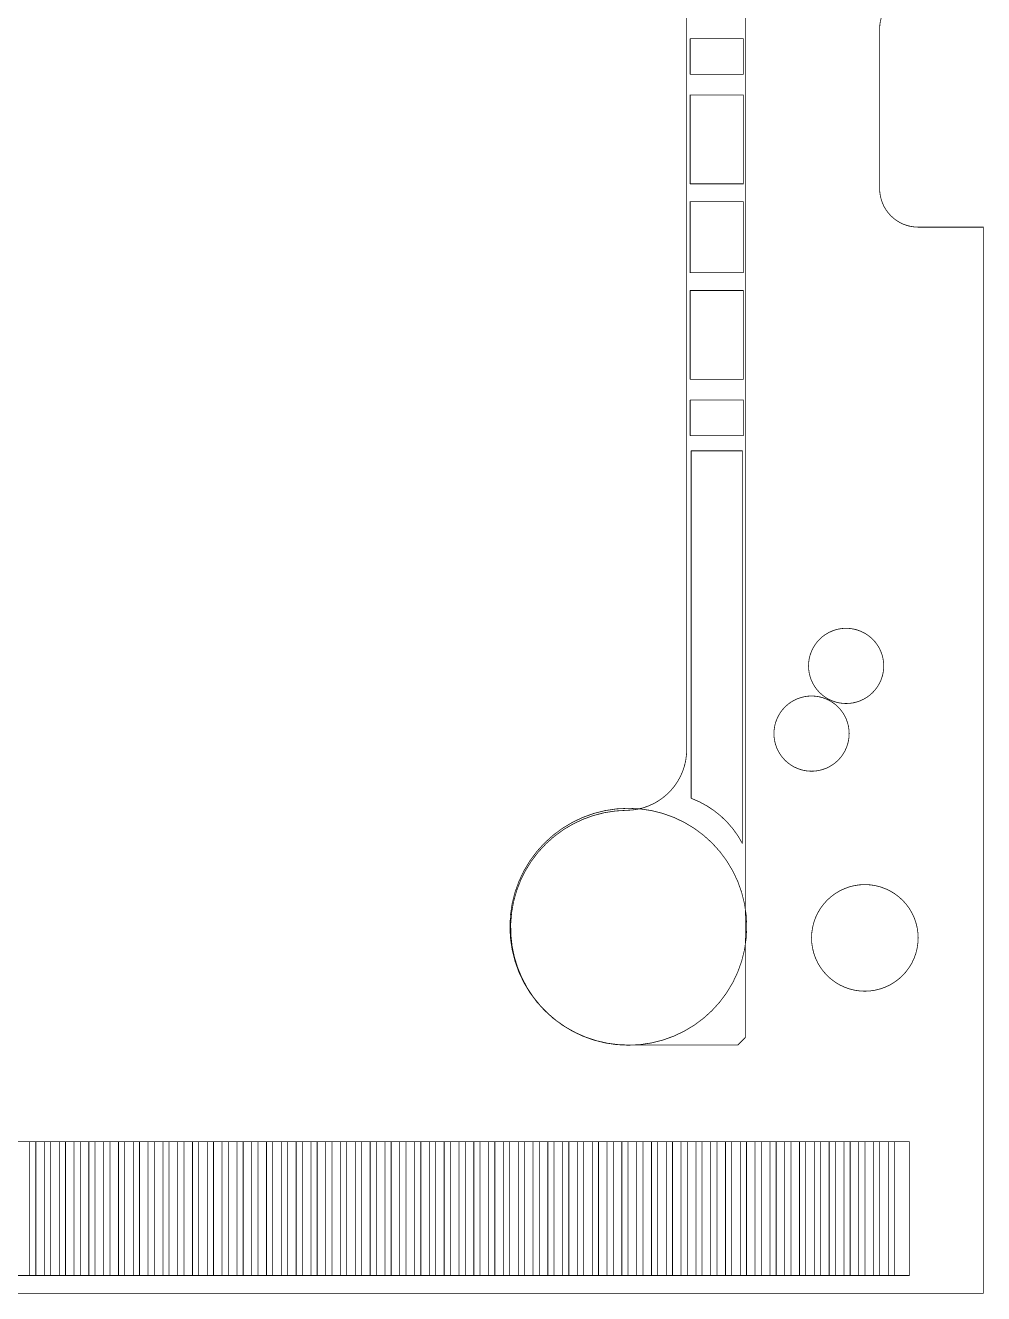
# Model space of a CAD drawing. Header units: millimetres. Extents: x 25.4 to 95, y 25.4 to 75.4.
# Drawn here: x 78.83 to 95.01, y 25.4 to 46.81 of the extents above; entities that cross this region are included whole.
import ezdxf

# ---------------------------------------------------------------- set-up
doc = ezdxf.new("R2010")
doc.units = ezdxf.units.MM
for name, color, linetype in [('Mechanical14', 56, 'Continuous'), ('Mechanical15', 56, 'Continuous'), ('Mechanical2', 216, 'Continuous'), ('Mechanical3', 76, 'Continuous'), ('Mechanical5', 56, 'Continuous')]:
    doc.layers.add(name, color=color, linetype=linetype)

msp = doc.modelspace()

# ---------------------------------------------------------------- linework, layer by layer
at = {"layer": 'Mechanical14'}
for points, const_width in [([(92.736, 34.853, 1), (91.466, 34.853, 1)], 0.0127), ([(91.463, 34.853, 1), (91.469, 34.853, 1)], 0.00635), ([(92.733, 34.853, 1), (92.739, 34.853, 1)], 0.00635), ([(91.007, 31.592, 1), (87.007, 31.592, 1)], 0.0127), ([(93.901, 31.404, 1), (92.101, 31.404, 1)], 0.0127), ([(87.004, 31.592, 1), (87.01, 31.592, 1)], 0.00635), ([(91.004, 31.592, 1), (91.01, 31.592, 1)], 0.00635), ([(92.097, 31.404, 1), (92.104, 31.404, 1)], 0.00635), ([(93.897, 31.404, 1), (93.904, 31.404, 1)], 0.00635), ([(79, 27.964, 1), (79.007, 27.964, 1)], 0.00635), ([(79, 27.964, 1), (79.007, 27.964, 1)], 0.00635), ([(79.145, 27.964, 1), (79.151, 27.964, 1)], 0.00635), ([(79.145, 27.964, 1), (79.151, 27.964, 1)], 0.00635), ([(79.5, 27.964, 1), (79.507, 27.964, 1)], 0.00635), ([(79.5, 27.964, 1), (79.507, 27.964, 1)], 0.00635), ([(79.645, 27.964, 1), (79.651, 27.964, 1)], 0.00635), ([(79.645, 27.964, 1), (79.651, 27.964, 1)], 0.00635), ([(80, 27.964, 1), (80.007, 27.964, 1)], 0.00635), ([(80, 27.964, 1), (80.007, 27.964, 1)], 0.00635), ([(80.145, 27.964, 1), (80.151, 27.964, 1)], 0.00635), ([(80.145, 27.964, 1), (80.151, 27.964, 1)], 0.00635), ([(80.5, 27.964, 1), (80.507, 27.964, 1)], 0.00635), ([(80.5, 27.964, 1), (80.507, 27.964, 1)], 0.00635), ([(80.645, 27.964, 1), (80.651, 27.964, 1)], 0.00635), ([(80.645, 27.964, 1), (80.651, 27.964, 1)], 0.00635), ([(81, 27.964, 1), (81.007, 27.964, 1)], 0.00635), ([(81, 27.964, 1), (81.007, 27.964, 1)], 0.00635), ([(81.145, 27.964, 1), (81.151, 27.964, 1)], 0.00635), ([(81.145, 27.964, 1), (81.151, 27.964, 1)], 0.00635), ([(81.5, 27.964, 1), (81.507, 27.964, 1)], 0.00635), ([(81.5, 27.964, 1), (81.507, 27.964, 1)], 0.00635), ([(81.645, 27.964, 1), (81.651, 27.964, 1)], 0.00635), ([(81.645, 27.964, 1), (81.651, 27.964, 1)], 0.00635), ([(82, 27.964, 1), (82.007, 27.964, 1)], 0.00635), ([(82, 27.964, 1), (82.007, 27.964, 1)], 0.00635), ([(82.145, 27.964, 1), (82.151, 27.964, 1)], 0.00635), ([(82.145, 27.964, 1), (82.151, 27.964, 1)], 0.00635), ([(82.5, 27.964, 1), (82.507, 27.964, 1)], 0.00635), ([(82.5, 27.964, 1), (82.507, 27.964, 1)], 0.00635), ([(82.645, 27.964, 1), (82.651, 27.964, 1)], 0.00635), ([(82.645, 27.964, 1), (82.651, 27.964, 1)], 0.00635), ([(83, 27.964, 1), (83.007, 27.964, 1)], 0.00635), ([(83, 27.964, 1), (83.007, 27.964, 1)], 0.00635), ([(83.145, 27.964, 1), (83.151, 27.964, 1)], 0.00635), ([(83.145, 27.964, 1), (83.151, 27.964, 1)], 0.00635), ([(83.5, 27.964, 1), (83.507, 27.964, 1)], 0.00635), ([(83.5, 27.964, 1), (83.507, 27.964, 1)], 0.00635), ([(83.645, 27.964, 1), (83.651, 27.964, 1)], 0.00635), ([(83.645, 27.964, 1), (83.651, 27.964, 1)], 0.00635), ([(84, 27.964, 1), (84.007, 27.964, 1)], 0.00635), ([(84, 27.964, 1), (84.007, 27.964, 1)], 0.00635), ([(84.145, 27.964, 1), (84.151, 27.964, 1)], 0.00635), ([(84.145, 27.964, 1), (84.151, 27.964, 1)], 0.00635), ([(84.5, 27.964, 1), (84.507, 27.964, 1)], 0.00635), ([(84.5, 27.964, 1), (84.507, 27.964, 1)], 0.00635), ([(84.645, 27.964, 1), (84.651, 27.964, 1)], 0.00635), ([(84.645, 27.964, 1), (84.651, 27.964, 1)], 0.00635), ([(85, 27.964, 1), (85.007, 27.964, 1)], 0.00635), ([(85, 27.964, 1), (85.007, 27.964, 1)], 0.00635), ([(85.145, 27.964, 1), (85.151, 27.964, 1)], 0.00635), ([(85.145, 27.964, 1), (85.151, 27.964, 1)], 0.00635), ([(85.5, 27.964, 1), (85.507, 27.964, 1)], 0.00635), ([(85.5, 27.964, 1), (85.507, 27.964, 1)], 0.00635), ([(85.645, 27.964, 1), (85.651, 27.964, 1)], 0.00635), ([(85.645, 27.964, 1), (85.651, 27.964, 1)], 0.00635), ([(86, 27.964, 1), (86.007, 27.964, 1)], 0.00635), ([(86, 27.964, 1), (86.007, 27.964, 1)], 0.00635), ([(86.145, 27.964, 1), (86.151, 27.964, 1)], 0.00635), ([(86.145, 27.964, 1), (86.151, 27.964, 1)], 0.00635), ([(86.5, 27.964, 1), (86.507, 27.964, 1)], 0.00635), ([(86.5, 27.964, 1), (86.507, 27.964, 1)], 0.00635), ([(86.645, 27.964, 1), (86.651, 27.964, 1)], 0.00635), ([(86.645, 27.964, 1), (86.651, 27.964, 1)], 0.00635), ([(87, 27.964, 1), (87.007, 27.964, 1)], 0.00635), ([(87, 27.964, 1), (87.007, 27.964, 1)], 0.00635), ([(87.145, 27.964, 1), (87.151, 27.964, 1)], 0.00635), ([(87.145, 27.964, 1), (87.151, 27.964, 1)], 0.00635), ([(87.5, 27.964, 1), (87.507, 27.964, 1)], 0.00635), ([(87.5, 27.964, 1), (87.507, 27.964, 1)], 0.00635), ([(87.645, 27.964, 1), (87.651, 27.964, 1)], 0.00635), ([(87.645, 27.964, 1), (87.651, 27.964, 1)], 0.00635), ([(88, 27.964, 1), (88.007, 27.964, 1)], 0.00635), ([(88, 27.964, 1), (88.007, 27.964, 1)], 0.00635), ([(88.145, 27.964, 1), (88.151, 27.964, 1)], 0.00635), ([(88.145, 27.964, 1), (88.151, 27.964, 1)], 0.00635), ([(88.5, 27.964, 1), (88.507, 27.964, 1)], 0.00635), ([(88.5, 27.964, 1), (88.507, 27.964, 1)], 0.00635), ([(88.645, 27.964, 1), (88.651, 27.964, 1)], 0.00635), ([(88.645, 27.964, 1), (88.651, 27.964, 1)], 0.00635), ([(89, 27.964, 1), (89.007, 27.964, 1)], 0.00635), ([(89, 27.964, 1), (89.007, 27.964, 1)], 0.00635), ([(89.145, 27.964, 1), (89.151, 27.964, 1)], 0.00635), ([(89.145, 27.964, 1), (89.151, 27.964, 1)], 0.00635), ([(89.5, 27.964, 1), (89.507, 27.964, 1)], 0.00635), ([(89.5, 27.964, 1), (89.507, 27.964, 1)], 0.00635), ([(89.645, 27.964, 1), (89.651, 27.964, 1)], 0.00635), ([(89.645, 27.964, 1), (89.651, 27.964, 1)], 0.00635), ([(90, 27.964, 1), (90.007, 27.964, 1)], 0.00635), ([(90, 27.964, 1), (90.007, 27.964, 1)], 0.00635), ([(90.145, 27.964, 1), (90.151, 27.964, 1)], 0.00635), ([(90.145, 27.964, 1), (90.151, 27.964, 1)], 0.00635), ([(90.5, 27.964, 1), (90.507, 27.964, 1)], 0.00635), ([(90.5, 27.964, 1), (90.507, 27.964, 1)], 0.00635), ([(90.645, 27.964, 1), (90.651, 27.964, 1)], 0.00635), ([(90.645, 27.964, 1), (90.651, 27.964, 1)], 0.00635), ([(91, 27.964, 1), (91.007, 27.964, 1)], 0.00635), ([(91, 27.964, 1), (91.007, 27.964, 1)], 0.00635), ([(91.145, 27.964, 1), (91.151, 27.964, 1)], 0.00635), ([(91.145, 27.964, 1), (91.151, 27.964, 1)], 0.00635), ([(91.5, 27.964, 1), (91.507, 27.964, 1)], 0.00635), ([(91.5, 27.964, 1), (91.507, 27.964, 1)], 0.00635), ([(91.645, 27.964, 1), (91.651, 27.964, 1)], 0.00635), ([(91.645, 27.964, 1), (91.651, 27.964, 1)], 0.00635), ([(92, 27.964, 1), (92.007, 27.964, 1)], 0.00635), ([(92, 27.964, 1), (92.007, 27.964, 1)], 0.00635), ([(92.145, 27.964, 1), (92.151, 27.964, 1)], 0.00635), ([(92.145, 27.964, 1), (92.151, 27.964, 1)], 0.00635), ([(92.5, 27.964, 1), (92.507, 27.964, 1)], 0.00635), ([(92.5, 27.964, 1), (92.507, 27.964, 1)], 0.00635), ([(92.645, 27.964, 1), (92.651, 27.964, 1)], 0.00635), ([(92.645, 27.964, 1), (92.651, 27.964, 1)], 0.00635), ([(93, 27.964, 1), (93.007, 27.964, 1)], 0.00635), ([(93, 27.964, 1), (93.007, 27.964, 1)], 0.00635), ([(93.145, 27.964, 1), (93.151, 27.964, 1)], 0.00635), ([(93.145, 27.964, 1), (93.151, 27.964, 1)], 0.00635), ([(93.5, 27.964, 1), (93.507, 27.964, 1)], 0.00635), ([(93.5, 27.964, 1), (93.507, 27.964, 1)], 0.00635), ([(79, 25.704, 1), (79.007, 25.704, 1)], 0.00635), ([(79, 25.704, 1), (79.007, 25.704, 1)], 0.00635), ([(79.145, 25.704, 1), (79.151, 25.704, 1)], 0.00635), ([(79.145, 25.704, 1), (79.151, 25.704, 1)], 0.00635), ([(79.5, 25.704, 1), (79.507, 25.704, 1)], 0.00635), ([(79.5, 25.704, 1), (79.507, 25.704, 1)], 0.00635), ([(79.645, 25.704, 1), (79.651, 25.704, 1)], 0.00635), ([(79.645, 25.704, 1), (79.651, 25.704, 1)], 0.00635), ([(80, 25.704, 1), (80.007, 25.704, 1)], 0.00635), ([(80, 25.704, 1), (80.007, 25.704, 1)], 0.00635), ([(80.145, 25.704, 1), (80.151, 25.704, 1)], 0.00635), ([(80.145, 25.704, 1), (80.151, 25.704, 1)], 0.00635), ([(80.5, 25.704, 1), (80.507, 25.704, 1)], 0.00635), ([(80.5, 25.704, 1), (80.507, 25.704, 1)], 0.00635), ([(80.645, 25.704, 1), (80.651, 25.704, 1)], 0.00635), ([(80.645, 25.704, 1), (80.651, 25.704, 1)], 0.00635), ([(81, 25.704, 1), (81.007, 25.704, 1)], 0.00635), ([(81, 25.704, 1), (81.007, 25.704, 1)], 0.00635), ([(81.145, 25.704, 1), (81.151, 25.704, 1)], 0.00635), ([(81.145, 25.704, 1), (81.151, 25.704, 1)], 0.00635), ([(81.5, 25.704, 1), (81.507, 25.704, 1)], 0.00635), ([(81.5, 25.704, 1), (81.507, 25.704, 1)], 0.00635), ([(81.645, 25.704, 1), (81.651, 25.704, 1)], 0.00635), ([(81.645, 25.704, 1), (81.651, 25.704, 1)], 0.00635), ([(82, 25.704, 1), (82.007, 25.704, 1)], 0.00635), ([(82, 25.704, 1), (82.007, 25.704, 1)], 0.00635), ([(82.145, 25.704, 1), (82.151, 25.704, 1)], 0.00635), ([(82.145, 25.704, 1), (82.151, 25.704, 1)], 0.00635), ([(82.5, 25.704, 1), (82.507, 25.704, 1)], 0.00635), ([(82.5, 25.704, 1), (82.507, 25.704, 1)], 0.00635), ([(82.645, 25.704, 1), (82.651, 25.704, 1)], 0.00635), ([(82.645, 25.704, 1), (82.651, 25.704, 1)], 0.00635), ([(83, 25.704, 1), (83.007, 25.704, 1)], 0.00635), ([(83, 25.704, 1), (83.007, 25.704, 1)], 0.00635), ([(83.145, 25.704, 1), (83.151, 25.704, 1)], 0.00635), ([(83.145, 25.704, 1), (83.151, 25.704, 1)], 0.00635), ([(83.5, 25.704, 1), (83.507, 25.704, 1)], 0.00635), ([(83.5, 25.704, 1), (83.507, 25.704, 1)], 0.00635), ([(83.645, 25.704, 1), (83.651, 25.704, 1)], 0.00635), ([(83.645, 25.704, 1), (83.651, 25.704, 1)], 0.00635), ([(84, 25.704, 1), (84.007, 25.704, 1)], 0.00635), ([(84, 25.704, 1), (84.007, 25.704, 1)], 0.00635), ([(84.145, 25.704, 1), (84.151, 25.704, 1)], 0.00635), ([(84.145, 25.704, 1), (84.151, 25.704, 1)], 0.00635), ([(84.5, 25.704, 1), (84.507, 25.704, 1)], 0.00635), ([(84.5, 25.704, 1), (84.507, 25.704, 1)], 0.00635), ([(84.645, 25.704, 1), (84.651, 25.704, 1)], 0.00635), ([(84.645, 25.704, 1), (84.651, 25.704, 1)], 0.00635), ([(85, 25.704, 1), (85.007, 25.704, 1)], 0.00635), ([(85, 25.704, 1), (85.007, 25.704, 1)], 0.00635), ([(85.145, 25.704, 1), (85.151, 25.704, 1)], 0.00635), ([(85.145, 25.704, 1), (85.151, 25.704, 1)], 0.00635), ([(85.5, 25.704, 1), (85.507, 25.704, 1)], 0.00635), ([(85.5, 25.704, 1), (85.507, 25.704, 1)], 0.00635), ([(85.645, 25.704, 1), (85.651, 25.704, 1)], 0.00635), ([(85.645, 25.704, 1), (85.651, 25.704, 1)], 0.00635), ([(86, 25.704, 1), (86.007, 25.704, 1)], 0.00635), ([(86, 25.704, 1), (86.007, 25.704, 1)], 0.00635), ([(86.145, 25.704, 1), (86.151, 25.704, 1)], 0.00635), ([(86.145, 25.704, 1), (86.151, 25.704, 1)], 0.00635), ([(86.5, 25.704, 1), (86.507, 25.704, 1)], 0.00635), ([(86.5, 25.704, 1), (86.507, 25.704, 1)], 0.00635), ([(86.645, 25.704, 1), (86.651, 25.704, 1)], 0.00635), ([(86.645, 25.704, 1), (86.651, 25.704, 1)], 0.00635), ([(87, 25.704, 1), (87.007, 25.704, 1)], 0.00635), ([(87, 25.704, 1), (87.007, 25.704, 1)], 0.00635), ([(87.145, 25.704, 1), (87.151, 25.704, 1)], 0.00635), ([(87.145, 25.704, 1), (87.151, 25.704, 1)], 0.00635), ([(87.5, 25.704, 1), (87.507, 25.704, 1)], 0.00635), ([(87.5, 25.704, 1), (87.507, 25.704, 1)], 0.00635), ([(87.645, 25.704, 1), (87.651, 25.704, 1)], 0.00635), ([(87.645, 25.704, 1), (87.651, 25.704, 1)], 0.00635), ([(88, 25.704, 1), (88.007, 25.704, 1)], 0.00635), ([(88, 25.704, 1), (88.007, 25.704, 1)], 0.00635), ([(88.145, 25.704, 1), (88.151, 25.704, 1)], 0.00635), ([(88.145, 25.704, 1), (88.151, 25.704, 1)], 0.00635), ([(88.5, 25.704, 1), (88.507, 25.704, 1)], 0.00635), ([(88.5, 25.704, 1), (88.507, 25.704, 1)], 0.00635), ([(88.645, 25.704, 1), (88.651, 25.704, 1)], 0.00635), ([(88.645, 25.704, 1), (88.651, 25.704, 1)], 0.00635), ([(89, 25.704, 1), (89.007, 25.704, 1)], 0.00635), ([(89, 25.704, 1), (89.007, 25.704, 1)], 0.00635), ([(89.145, 25.704, 1), (89.151, 25.704, 1)], 0.00635), ([(89.145, 25.704, 1), (89.151, 25.704, 1)], 0.00635), ([(89.5, 25.704, 1), (89.507, 25.704, 1)], 0.00635), ([(89.5, 25.704, 1), (89.507, 25.704, 1)], 0.00635), ([(89.645, 25.704, 1), (89.651, 25.704, 1)], 0.00635), ([(89.645, 25.704, 1), (89.651, 25.704, 1)], 0.00635), ([(90, 25.704, 1), (90.007, 25.704, 1)], 0.00635), ([(90, 25.704, 1), (90.007, 25.704, 1)], 0.00635), ([(90.145, 25.704, 1), (90.151, 25.704, 1)], 0.00635), ([(90.145, 25.704, 1), (90.151, 25.704, 1)], 0.00635), ([(90.5, 25.704, 1), (90.507, 25.704, 1)], 0.00635), ([(90.5, 25.704, 1), (90.507, 25.704, 1)], 0.00635), ([(90.645, 25.704, 1), (90.651, 25.704, 1)], 0.00635), ([(90.645, 25.704, 1), (90.651, 25.704, 1)], 0.00635), ([(91, 25.704, 1), (91.007, 25.704, 1)], 0.00635), ([(91, 25.704, 1), (91.007, 25.704, 1)], 0.00635), ([(91.145, 25.704, 1), (91.151, 25.704, 1)], 0.00635), ([(91.145, 25.704, 1), (91.151, 25.704, 1)], 0.00635), ([(91.5, 25.704, 1), (91.507, 25.704, 1)], 0.00635), ([(91.5, 25.704, 1), (91.507, 25.704, 1)], 0.00635), ([(91.645, 25.704, 1), (91.651, 25.704, 1)], 0.00635), ([(91.645, 25.704, 1), (91.651, 25.704, 1)], 0.00635), ([(92, 25.704, 1), (92.007, 25.704, 1)], 0.00635), ([(92, 25.704, 1), (92.007, 25.704, 1)], 0.00635), ([(92.145, 25.704, 1), (92.151, 25.704, 1)], 0.00635), ([(92.145, 25.704, 1), (92.151, 25.704, 1)], 0.00635), ([(92.5, 25.704, 1), (92.507, 25.704, 1)], 0.00635), ([(92.5, 25.704, 1), (92.507, 25.704, 1)], 0.00635), ([(92.645, 25.704, 1), (92.651, 25.704, 1)], 0.00635), ([(92.645, 25.704, 1), (92.651, 25.704, 1)], 0.00635), ([(93, 25.704, 1), (93.007, 25.704, 1)], 0.00635), ([(93, 25.704, 1), (93.007, 25.704, 1)], 0.00635), ([(93.145, 25.704, 1), (93.151, 25.704, 1)], 0.00635), ([(93.145, 25.704, 1), (93.151, 25.704, 1)], 0.00635), ([(93.5, 25.704, 1), (93.507, 25.704, 1)], 0.00635), ([(93.5, 25.704, 1), (93.507, 25.704, 1)], 0.00635)]:
    msp.add_lwpolyline(points, format="xyb", close=True, dxfattribs=dict(at, const_width=const_width))
at = {"layer": 'Mechanical14', "const_width": 0.0127}
for points in [[(78.648, 27.964), (79.003, 27.964)], [(79.003, 25.704), (79.003, 27.964)], [(79.148, 25.704), (79.148, 27.964)], [(79.148, 27.964), (79.503, 27.964)], [(79.503, 25.704), (79.503, 27.964)], [(79.648, 25.704), (79.648, 27.964)], [(79.648, 27.964), (80.003, 27.964)], [(80.003, 25.704), (80.003, 27.964)], [(80.148, 25.704), (80.148, 27.964)], [(80.148, 27.964), (80.503, 27.964)], [(80.503, 25.704), (80.503, 27.964)], [(80.648, 25.704), (80.648, 27.964)], [(80.648, 27.964), (81.003, 27.964)], [(81.003, 25.704), (81.003, 27.964)], [(81.148, 25.704), (81.148, 27.964)], [(81.148, 27.964), (81.503, 27.964)], [(81.503, 25.704), (81.503, 27.964)], [(81.648, 25.704), (81.648, 27.964)], [(81.648, 27.964), (82.003, 27.964)], [(82.003, 25.704), (82.003, 27.964)], [(82.148, 25.704), (82.148, 27.964)], [(82.148, 27.964), (82.503, 27.964)], [(82.503, 25.704), (82.503, 27.964)], [(82.648, 25.704), (82.648, 27.964)], [(82.648, 27.964), (83.003, 27.964)], [(83.003, 25.704), (83.003, 27.964)], [(83.148, 25.704), (83.148, 27.964)], [(83.148, 27.964), (83.503, 27.964)], [(83.503, 25.704), (83.503, 27.964)], [(83.648, 25.704), (83.648, 27.964)], [(83.648, 27.964), (84.003, 27.964)], [(84.003, 25.704), (84.003, 27.964)], [(84.148, 25.704), (84.148, 27.964)], [(84.148, 27.964), (84.503, 27.964)], [(84.503, 25.704), (84.503, 27.964)], [(84.648, 25.704), (84.648, 27.964)], [(84.648, 27.964), (85.003, 27.964)], [(85.003, 25.704), (85.003, 27.964)], [(85.148, 25.704), (85.148, 27.964)], [(85.148, 27.964), (85.503, 27.964)], [(85.503, 25.704), (85.503, 27.964)], [(85.648, 25.704), (85.648, 27.964)], [(85.648, 27.964), (86.003, 27.964)], [(86.003, 25.704), (86.003, 27.964)], [(86.148, 25.704), (86.148, 27.964)], [(86.148, 27.964), (86.503, 27.964)], [(86.503, 25.704), (86.503, 27.964)], [(86.648, 25.704), (86.648, 27.964)], [(86.648, 27.964), (87.003, 27.964)], [(87.003, 25.704), (87.003, 27.964)], [(87.148, 25.704), (87.148, 27.964)], [(87.148, 27.964), (87.503, 27.964)], [(87.503, 25.704), (87.503, 27.964)], [(87.648, 25.704), (87.648, 27.964)], [(87.648, 27.964), (88.003, 27.964)], [(88.003, 25.704), (88.003, 27.964)], [(88.148, 25.704), (88.148, 27.964)], [(88.148, 27.964), (88.503, 27.964)], [(88.503, 25.704), (88.503, 27.964)], [(88.648, 25.704), (88.648, 27.964)], [(88.648, 27.964), (89.003, 27.964)], [(89.003, 25.704), (89.003, 27.964)], [(89.148, 25.704), (89.148, 27.964)], [(89.148, 27.964), (89.503, 27.964)], [(89.503, 25.704), (89.503, 27.964)], [(89.648, 25.704), (89.648, 27.964)], [(89.648, 27.964), (90.003, 27.964)], [(90.003, 25.704), (90.003, 27.964)], [(90.148, 25.704), (90.148, 27.964)], [(90.148, 27.964), (90.503, 27.964)], [(90.503, 25.704), (90.503, 27.964)], [(90.648, 25.704), (90.648, 27.964)], [(90.648, 27.964), (91.003, 27.964)], [(91.003, 25.704), (91.003, 27.964)], [(91.148, 25.704), (91.148, 27.964)], [(91.148, 27.964), (91.503, 27.964)], [(91.503, 25.704), (91.503, 27.964)], [(91.648, 25.704), (91.648, 27.964)], [(91.648, 27.964), (92.003, 27.964)], [(92.003, 25.704), (92.003, 27.964)], [(92.148, 25.704), (92.148, 27.964)], [(92.148, 27.964), (92.503, 27.964)], [(92.503, 25.704), (92.503, 27.964)], [(92.648, 25.704), (92.648, 27.964)], [(92.648, 27.964), (93.003, 27.964)], [(93.003, 25.704), (93.003, 27.964)], [(93.148, 25.704), (93.148, 27.964)], [(93.148, 27.964), (93.503, 27.964)], [(93.503, 25.704), (93.503, 27.964)], [(78.648, 25.704), (79.003, 25.704)], [(79.148, 25.704), (79.503, 25.704)], [(79.648, 25.704), (80.003, 25.704)], [(80.148, 25.704), (80.503, 25.704)], [(80.648, 25.704), (81.003, 25.704)], [(81.148, 25.704), (81.503, 25.704)], [(81.648, 25.704), (82.003, 25.704)], [(82.148, 25.704), (82.503, 25.704)], [(82.648, 25.704), (83.003, 25.704)], [(83.148, 25.704), (83.503, 25.704)], [(83.648, 25.704), (84.003, 25.704)], [(84.148, 25.704), (84.503, 25.704)], [(84.648, 25.704), (85.003, 25.704)], [(85.148, 25.704), (85.503, 25.704)], [(85.648, 25.704), (86.003, 25.704)], [(86.148, 25.704), (86.503, 25.704)], [(86.648, 25.704), (87.003, 25.704)], [(87.148, 25.704), (87.503, 25.704)], [(87.648, 25.704), (88.003, 25.704)], [(88.148, 25.704), (88.503, 25.704)], [(88.648, 25.704), (89.003, 25.704)], [(89.148, 25.704), (89.503, 25.704)], [(89.648, 25.704), (90.003, 25.704)], [(90.148, 25.704), (90.503, 25.704)], [(90.648, 25.704), (91.003, 25.704)], [(91.148, 25.704), (91.503, 25.704)], [(91.648, 25.704), (92.003, 25.704)], [(92.148, 25.704), (92.503, 25.704)], [(92.648, 25.704), (93.003, 25.704)], [(93.148, 25.704), (93.503, 25.704)]]:
    msp.add_lwpolyline(points, dxfattribs=at)
at = {"layer": 'Mechanical15', "const_width": 0.0127}
for points in [[(90.051, 46.585), (90.951, 46.585)], [(90.051, 45.985), (90.051, 46.585)], [(90.951, 45.985), (90.951, 46.585)], [(90.051, 45.985), (90.951, 45.985)], [(90.051, 45.635), (90.951, 45.635)], [(90.051, 44.135), (90.051, 45.635)], [(90.951, 44.135), (90.951, 45.635)], [(90.051, 44.135), (90.951, 44.135)], [(90.051, 43.835), (90.951, 43.835)], [(90.051, 42.635), (90.051, 43.835)], [(90.951, 42.635), (90.951, 43.835)], [(90.051, 42.635), (90.951, 42.635)], [(90.051, 42.335), (90.951, 42.335)], [(90.051, 40.835), (90.051, 42.335)], [(90.951, 40.835), (90.951, 42.335)], [(90.051, 40.835), (90.951, 40.835)], [(90.051, 40.485), (90.951, 40.485)], [(90.051, 39.885), (90.051, 40.485)], [(90.951, 39.885), (90.951, 40.485)], [(90.051, 39.885), (90.951, 39.885)], [(78.898, 27.964), (79.253, 27.964)], [(78.898, 25.704), (78.898, 27.964)], [(79.253, 25.704), (79.253, 27.964)], [(79.398, 27.964), (79.753, 27.964)], [(79.398, 25.704), (79.398, 27.964)], [(79.753, 25.704), (79.753, 27.964)], [(79.898, 27.964), (80.253, 27.964)], [(79.898, 25.704), (79.898, 27.964)], [(80.253, 25.704), (80.253, 27.964)], [(80.398, 27.964), (80.753, 27.964)], [(80.398, 25.704), (80.398, 27.964)], [(80.753, 25.704), (80.753, 27.964)], [(80.898, 27.964), (81.253, 27.964)], [(80.898, 25.704), (80.898, 27.964)], [(81.253, 25.704), (81.253, 27.964)], [(81.398, 27.964), (81.753, 27.964)], [(81.398, 25.704), (81.398, 27.964)], [(81.753, 25.704), (81.753, 27.964)], [(81.898, 27.964), (82.253, 27.964)], [(81.898, 25.704), (81.898, 27.964)], [(82.253, 25.704), (82.253, 27.964)], [(82.398, 27.964), (82.753, 27.964)], [(82.398, 25.704), (82.398, 27.964)], [(82.753, 25.704), (82.753, 27.964)], [(82.898, 27.964), (83.253, 27.964)], [(82.898, 25.704), (82.898, 27.964)], [(83.253, 25.704), (83.253, 27.964)], [(83.398, 27.964), (83.753, 27.964)], [(83.398, 25.704), (83.398, 27.964)], [(83.753, 25.704), (83.753, 27.964)], [(83.898, 27.964), (84.253, 27.964)], [(83.898, 25.704), (83.898, 27.964)], [(84.253, 25.704), (84.253, 27.964)], [(84.398, 27.964), (84.753, 27.964)], [(84.398, 25.704), (84.398, 27.964)], [(84.753, 25.704), (84.753, 27.964)], [(84.898, 27.964), (85.253, 27.964)], [(84.898, 25.704), (84.898, 27.964)], [(85.253, 25.704), (85.253, 27.964)], [(85.398, 27.964), (85.753, 27.964)], [(85.398, 25.704), (85.398, 27.964)], [(85.753, 25.704), (85.753, 27.964)], [(85.898, 27.964), (86.253, 27.964)], [(85.898, 25.704), (85.898, 27.964)], [(86.253, 25.704), (86.253, 27.964)], [(86.398, 27.964), (86.753, 27.964)], [(86.398, 25.704), (86.398, 27.964)], [(86.753, 25.704), (86.753, 27.964)], [(86.898, 27.964), (87.253, 27.964)], [(86.898, 25.704), (86.898, 27.964)], [(87.253, 25.704), (87.253, 27.964)], [(87.398, 27.964), (87.753, 27.964)], [(87.398, 25.704), (87.398, 27.964)], [(87.753, 25.704), (87.753, 27.964)], [(87.898, 27.964), (88.253, 27.964)], [(87.898, 25.704), (87.898, 27.964)], [(88.253, 25.704), (88.253, 27.964)], [(88.398, 27.964), (88.753, 27.964)], [(88.398, 25.704), (88.398, 27.964)], [(88.753, 25.704), (88.753, 27.964)], [(88.898, 27.964), (89.253, 27.964)], [(88.898, 25.704), (88.898, 27.964)], [(89.253, 25.704), (89.253, 27.964)], [(89.398, 27.964), (89.753, 27.964)], [(89.398, 25.704), (89.398, 27.964)], [(89.753, 25.704), (89.753, 27.964)], [(89.898, 27.964), (90.253, 27.964)], [(89.898, 25.704), (89.898, 27.964)], [(90.253, 25.704), (90.253, 27.964)], [(90.398, 27.964), (90.753, 27.964)], [(90.398, 25.704), (90.398, 27.964)], [(90.753, 25.704), (90.753, 27.964)], [(90.898, 27.964), (91.253, 27.964)], [(90.898, 25.704), (90.898, 27.964)], [(91.253, 25.704), (91.253, 27.964)], [(91.398, 27.964), (91.753, 27.964)], [(91.398, 25.704), (91.398, 27.964)], [(91.753, 25.704), (91.753, 27.964)], [(91.898, 27.964), (92.253, 27.964)], [(91.898, 25.704), (91.898, 27.964)], [(92.253, 25.704), (92.253, 27.964)], [(92.398, 27.964), (92.753, 27.964)], [(92.398, 25.704), (92.398, 27.964)], [(92.753, 25.704), (92.753, 27.964)], [(92.898, 27.964), (93.253, 27.964)], [(92.898, 25.704), (92.898, 27.964)], [(93.253, 25.704), (93.253, 27.964)], [(93.398, 27.964), (93.753, 27.964)], [(93.398, 25.704), (93.398, 27.964)], [(93.753, 25.704), (93.753, 27.964)], [(78.898, 25.704), (79.253, 25.704)], [(79.398, 25.704), (79.753, 25.704)], [(79.898, 25.704), (80.253, 25.704)], [(80.398, 25.704), (80.753, 25.704)], [(80.898, 25.704), (81.253, 25.704)], [(81.398, 25.704), (81.753, 25.704)], [(81.898, 25.704), (82.253, 25.704)], [(82.398, 25.704), (82.753, 25.704)], [(82.898, 25.704), (83.253, 25.704)], [(83.398, 25.704), (83.753, 25.704)], [(83.898, 25.704), (84.253, 25.704)], [(84.398, 25.704), (84.753, 25.704)], [(84.898, 25.704), (85.253, 25.704)], [(85.398, 25.704), (85.753, 25.704)], [(85.898, 25.704), (86.253, 25.704)], [(86.398, 25.704), (86.753, 25.704)], [(86.898, 25.704), (87.253, 25.704)], [(87.398, 25.704), (87.753, 25.704)], [(87.898, 25.704), (88.253, 25.704)], [(88.398, 25.704), (88.753, 25.704)], [(88.898, 25.704), (89.253, 25.704)], [(89.398, 25.704), (89.753, 25.704)], [(89.898, 25.704), (90.253, 25.704)], [(90.398, 25.704), (90.753, 25.704)], [(90.898, 25.704), (91.253, 25.704)], [(91.398, 25.704), (91.753, 25.704)], [(91.898, 25.704), (92.253, 25.704)], [(92.398, 25.704), (92.753, 25.704)], [(92.898, 25.704), (93.253, 25.704)], [(93.398, 25.704), (93.753, 25.704)]]:
    msp.add_lwpolyline(points, dxfattribs=at)
at = {"layer": 'Mechanical15'}
for points, const_width in [([(90.048, 46.585, 1), (90.054, 46.585, 1)], 0.00635), ([(90.048, 46.585, 1), (90.054, 46.585, 1)], 0.00635), ([(90.948, 46.585, 1), (90.954, 46.585, 1)], 0.00635), ([(90.948, 46.585, 1), (90.954, 46.585, 1)], 0.00635), ([(90.048, 45.985, 1), (90.054, 45.985, 1)], 0.00635), ([(90.048, 45.985, 1), (90.054, 45.985, 1)], 0.00635), ([(90.948, 45.985, 1), (90.954, 45.985, 1)], 0.00635), ([(90.948, 45.985, 1), (90.954, 45.985, 1)], 0.00635), ([(90.048, 45.635, 1), (90.054, 45.635, 1)], 0.00635), ([(90.048, 45.635, 1), (90.054, 45.635, 1)], 0.00635), ([(90.948, 45.635, 1), (90.954, 45.635, 1)], 0.00635), ([(90.948, 45.635, 1), (90.954, 45.635, 1)], 0.00635), ([(90.048, 44.135, 1), (90.054, 44.135, 1)], 0.00635), ([(90.048, 44.135, 1), (90.054, 44.135, 1)], 0.00635), ([(90.948, 44.135, 1), (90.954, 44.135, 1)], 0.00635), ([(90.948, 44.135, 1), (90.954, 44.135, 1)], 0.00635), ([(90.048, 43.835, 1), (90.054, 43.835, 1)], 0.00635), ([(90.048, 43.835, 1), (90.054, 43.835, 1)], 0.00635), ([(90.948, 43.835, 1), (90.954, 43.835, 1)], 0.00635), ([(90.948, 43.835, 1), (90.954, 43.835, 1)], 0.00635), ([(90.048, 42.635, 1), (90.054, 42.635, 1)], 0.00635), ([(90.048, 42.635, 1), (90.054, 42.635, 1)], 0.00635), ([(90.948, 42.635, 1), (90.954, 42.635, 1)], 0.00635), ([(90.948, 42.635, 1), (90.954, 42.635, 1)], 0.00635), ([(90.048, 42.335, 1), (90.054, 42.335, 1)], 0.00635), ([(90.048, 42.335, 1), (90.054, 42.335, 1)], 0.00635), ([(90.948, 42.335, 1), (90.954, 42.335, 1)], 0.00635), ([(90.948, 42.335, 1), (90.954, 42.335, 1)], 0.00635), ([(90.048, 40.835, 1), (90.054, 40.835, 1)], 0.00635), ([(90.048, 40.835, 1), (90.054, 40.835, 1)], 0.00635), ([(90.948, 40.835, 1), (90.954, 40.835, 1)], 0.00635), ([(90.948, 40.835, 1), (90.954, 40.835, 1)], 0.00635), ([(90.048, 40.485, 1), (90.054, 40.485, 1)], 0.00635), ([(90.048, 40.485, 1), (90.054, 40.485, 1)], 0.00635), ([(90.948, 40.485, 1), (90.954, 40.485, 1)], 0.00635), ([(90.948, 40.485, 1), (90.954, 40.485, 1)], 0.00635), ([(90.048, 39.885, 1), (90.054, 39.885, 1)], 0.00635), ([(90.048, 39.885, 1), (90.054, 39.885, 1)], 0.00635), ([(90.948, 39.885, 1), (90.954, 39.885, 1)], 0.00635), ([(90.948, 39.885, 1), (90.954, 39.885, 1)], 0.00635), ([(93.32, 35.996, 1), (92.05, 35.996, 1)], 0.0127), ([(92.047, 35.996, 1), (92.053, 35.996, 1)], 0.00635), ([(93.317, 35.996, 1), (93.323, 35.996, 1)], 0.00635), ([(93.901, 31.404, 1), (92.101, 31.404, 1)], 0.0127), ([(92.097, 31.404, 1), (92.104, 31.404, 1)], 0.00635), ([(93.897, 31.404, 1), (93.904, 31.404, 1)], 0.00635), ([(78.895, 27.964, 1), (78.901, 27.964, 1)], 0.00635), ([(78.895, 27.964, 1), (78.901, 27.964, 1)], 0.00635), ([(79.25, 27.964, 1), (79.257, 27.964, 1)], 0.00635), ([(79.25, 27.964, 1), (79.257, 27.964, 1)], 0.00635), ([(79.395, 27.964, 1), (79.401, 27.964, 1)], 0.00635), ([(79.395, 27.964, 1), (79.401, 27.964, 1)], 0.00635), ([(79.75, 27.964, 1), (79.757, 27.964, 1)], 0.00635), ([(79.75, 27.964, 1), (79.757, 27.964, 1)], 0.00635), ([(79.895, 27.964, 1), (79.901, 27.964, 1)], 0.00635), ([(79.895, 27.964, 1), (79.901, 27.964, 1)], 0.00635), ([(80.25, 27.964, 1), (80.257, 27.964, 1)], 0.00635), ([(80.25, 27.964, 1), (80.257, 27.964, 1)], 0.00635), ([(80.395, 27.964, 1), (80.401, 27.964, 1)], 0.00635), ([(80.395, 27.964, 1), (80.401, 27.964, 1)], 0.00635), ([(80.75, 27.964, 1), (80.757, 27.964, 1)], 0.00635), ([(80.75, 27.964, 1), (80.757, 27.964, 1)], 0.00635), ([(80.895, 27.964, 1), (80.901, 27.964, 1)], 0.00635), ([(80.895, 27.964, 1), (80.901, 27.964, 1)], 0.00635), ([(81.25, 27.964, 1), (81.257, 27.964, 1)], 0.00635), ([(81.25, 27.964, 1), (81.257, 27.964, 1)], 0.00635), ([(81.395, 27.964, 1), (81.401, 27.964, 1)], 0.00635), ([(81.395, 27.964, 1), (81.401, 27.964, 1)], 0.00635), ([(81.75, 27.964, 1), (81.757, 27.964, 1)], 0.00635), ([(81.75, 27.964, 1), (81.757, 27.964, 1)], 0.00635), ([(81.895, 27.964, 1), (81.901, 27.964, 1)], 0.00635), ([(81.895, 27.964, 1), (81.901, 27.964, 1)], 0.00635), ([(82.25, 27.964, 1), (82.257, 27.964, 1)], 0.00635), ([(82.25, 27.964, 1), (82.257, 27.964, 1)], 0.00635), ([(82.395, 27.964, 1), (82.401, 27.964, 1)], 0.00635), ([(82.395, 27.964, 1), (82.401, 27.964, 1)], 0.00635), ([(82.75, 27.964, 1), (82.757, 27.964, 1)], 0.00635), ([(82.75, 27.964, 1), (82.757, 27.964, 1)], 0.00635), ([(82.895, 27.964, 1), (82.901, 27.964, 1)], 0.00635), ([(82.895, 27.964, 1), (82.901, 27.964, 1)], 0.00635), ([(83.25, 27.964, 1), (83.257, 27.964, 1)], 0.00635), ([(83.25, 27.964, 1), (83.257, 27.964, 1)], 0.00635), ([(83.395, 27.964, 1), (83.401, 27.964, 1)], 0.00635), ([(83.395, 27.964, 1), (83.401, 27.964, 1)], 0.00635), ([(83.75, 27.964, 1), (83.757, 27.964, 1)], 0.00635), ([(83.75, 27.964, 1), (83.757, 27.964, 1)], 0.00635), ([(83.895, 27.964, 1), (83.901, 27.964, 1)], 0.00635), ([(83.895, 27.964, 1), (83.901, 27.964, 1)], 0.00635), ([(84.25, 27.964, 1), (84.257, 27.964, 1)], 0.00635), ([(84.25, 27.964, 1), (84.257, 27.964, 1)], 0.00635), ([(84.395, 27.964, 1), (84.401, 27.964, 1)], 0.00635), ([(84.395, 27.964, 1), (84.401, 27.964, 1)], 0.00635), ([(84.75, 27.964, 1), (84.757, 27.964, 1)], 0.00635), ([(84.75, 27.964, 1), (84.757, 27.964, 1)], 0.00635), ([(84.895, 27.964, 1), (84.901, 27.964, 1)], 0.00635), ([(84.895, 27.964, 1), (84.901, 27.964, 1)], 0.00635), ([(85.25, 27.964, 1), (85.257, 27.964, 1)], 0.00635), ([(85.25, 27.964, 1), (85.257, 27.964, 1)], 0.00635), ([(85.395, 27.964, 1), (85.401, 27.964, 1)], 0.00635), ([(85.395, 27.964, 1), (85.401, 27.964, 1)], 0.00635), ([(85.75, 27.964, 1), (85.757, 27.964, 1)], 0.00635), ([(85.75, 27.964, 1), (85.757, 27.964, 1)], 0.00635), ([(85.895, 27.964, 1), (85.901, 27.964, 1)], 0.00635), ([(85.895, 27.964, 1), (85.901, 27.964, 1)], 0.00635), ([(86.25, 27.964, 1), (86.257, 27.964, 1)], 0.00635), ([(86.25, 27.964, 1), (86.257, 27.964, 1)], 0.00635), ([(86.395, 27.964, 1), (86.401, 27.964, 1)], 0.00635), ([(86.395, 27.964, 1), (86.401, 27.964, 1)], 0.00635), ([(86.75, 27.964, 1), (86.757, 27.964, 1)], 0.00635), ([(86.75, 27.964, 1), (86.757, 27.964, 1)], 0.00635), ([(86.895, 27.964, 1), (86.901, 27.964, 1)], 0.00635), ([(86.895, 27.964, 1), (86.901, 27.964, 1)], 0.00635), ([(87.25, 27.964, 1), (87.257, 27.964, 1)], 0.00635), ([(87.25, 27.964, 1), (87.257, 27.964, 1)], 0.00635), ([(87.395, 27.964, 1), (87.401, 27.964, 1)], 0.00635), ([(87.395, 27.964, 1), (87.401, 27.964, 1)], 0.00635), ([(87.75, 27.964, 1), (87.757, 27.964, 1)], 0.00635), ([(87.75, 27.964, 1), (87.757, 27.964, 1)], 0.00635), ([(87.895, 27.964, 1), (87.901, 27.964, 1)], 0.00635), ([(87.895, 27.964, 1), (87.901, 27.964, 1)], 0.00635), ([(88.25, 27.964, 1), (88.257, 27.964, 1)], 0.00635), ([(88.25, 27.964, 1), (88.257, 27.964, 1)], 0.00635), ([(88.395, 27.964, 1), (88.401, 27.964, 1)], 0.00635), ([(88.395, 27.964, 1), (88.401, 27.964, 1)], 0.00635), ([(88.75, 27.964, 1), (88.757, 27.964, 1)], 0.00635), ([(88.75, 27.964, 1), (88.757, 27.964, 1)], 0.00635), ([(88.895, 27.964, 1), (88.901, 27.964, 1)], 0.00635), ([(88.895, 27.964, 1), (88.901, 27.964, 1)], 0.00635), ([(89.25, 27.964, 1), (89.257, 27.964, 1)], 0.00635), ([(89.25, 27.964, 1), (89.257, 27.964, 1)], 0.00635), ([(89.395, 27.964, 1), (89.401, 27.964, 1)], 0.00635), ([(89.395, 27.964, 1), (89.401, 27.964, 1)], 0.00635), ([(89.75, 27.964, 1), (89.757, 27.964, 1)], 0.00635), ([(89.75, 27.964, 1), (89.757, 27.964, 1)], 0.00635), ([(89.895, 27.964, 1), (89.901, 27.964, 1)], 0.00635), ([(89.895, 27.964, 1), (89.901, 27.964, 1)], 0.00635), ([(90.25, 27.964, 1), (90.257, 27.964, 1)], 0.00635), ([(90.25, 27.964, 1), (90.257, 27.964, 1)], 0.00635), ([(90.395, 27.964, 1), (90.401, 27.964, 1)], 0.00635), ([(90.395, 27.964, 1), (90.401, 27.964, 1)], 0.00635), ([(90.75, 27.964, 1), (90.757, 27.964, 1)], 0.00635), ([(90.75, 27.964, 1), (90.757, 27.964, 1)], 0.00635), ([(90.895, 27.964, 1), (90.901, 27.964, 1)], 0.00635), ([(90.895, 27.964, 1), (90.901, 27.964, 1)], 0.00635), ([(91.25, 27.964, 1), (91.257, 27.964, 1)], 0.00635), ([(91.25, 27.964, 1), (91.257, 27.964, 1)], 0.00635), ([(91.395, 27.964, 1), (91.401, 27.964, 1)], 0.00635), ([(91.395, 27.964, 1), (91.401, 27.964, 1)], 0.00635), ([(91.75, 27.964, 1), (91.757, 27.964, 1)], 0.00635), ([(91.75, 27.964, 1), (91.757, 27.964, 1)], 0.00635), ([(91.895, 27.964, 1), (91.901, 27.964, 1)], 0.00635), ([(91.895, 27.964, 1), (91.901, 27.964, 1)], 0.00635), ([(92.25, 27.964, 1), (92.257, 27.964, 1)], 0.00635), ([(92.25, 27.964, 1), (92.257, 27.964, 1)], 0.00635), ([(92.395, 27.964, 1), (92.401, 27.964, 1)], 0.00635), ([(92.395, 27.964, 1), (92.401, 27.964, 1)], 0.00635), ([(92.75, 27.964, 1), (92.757, 27.964, 1)], 0.00635), ([(92.75, 27.964, 1), (92.757, 27.964, 1)], 0.00635), ([(92.895, 27.964, 1), (92.901, 27.964, 1)], 0.00635), ([(92.895, 27.964, 1), (92.901, 27.964, 1)], 0.00635), ([(93.25, 27.964, 1), (93.257, 27.964, 1)], 0.00635), ([(93.25, 27.964, 1), (93.257, 27.964, 1)], 0.00635), ([(93.395, 27.964, 1), (93.401, 27.964, 1)], 0.00635), ([(93.395, 27.964, 1), (93.401, 27.964, 1)], 0.00635), ([(93.75, 27.964, 1), (93.757, 27.964, 1)], 0.00635), ([(93.75, 27.964, 1), (93.757, 27.964, 1)], 0.00635), ([(78.895, 25.704, 1), (78.901, 25.704, 1)], 0.00635), ([(78.895, 25.704, 1), (78.901, 25.704, 1)], 0.00635), ([(79.25, 25.704, 1), (79.257, 25.704, 1)], 0.00635), ([(79.25, 25.704, 1), (79.257, 25.704, 1)], 0.00635), ([(79.395, 25.704, 1), (79.401, 25.704, 1)], 0.00635), ([(79.395, 25.704, 1), (79.401, 25.704, 1)], 0.00635), ([(79.75, 25.704, 1), (79.757, 25.704, 1)], 0.00635), ([(79.75, 25.704, 1), (79.757, 25.704, 1)], 0.00635), ([(79.895, 25.704, 1), (79.901, 25.704, 1)], 0.00635), ([(79.895, 25.704, 1), (79.901, 25.704, 1)], 0.00635), ([(80.25, 25.704, 1), (80.257, 25.704, 1)], 0.00635), ([(80.25, 25.704, 1), (80.257, 25.704, 1)], 0.00635), ([(80.395, 25.704, 1), (80.401, 25.704, 1)], 0.00635), ([(80.395, 25.704, 1), (80.401, 25.704, 1)], 0.00635), ([(80.75, 25.704, 1), (80.757, 25.704, 1)], 0.00635), ([(80.75, 25.704, 1), (80.757, 25.704, 1)], 0.00635), ([(80.895, 25.704, 1), (80.901, 25.704, 1)], 0.00635), ([(80.895, 25.704, 1), (80.901, 25.704, 1)], 0.00635), ([(81.25, 25.704, 1), (81.257, 25.704, 1)], 0.00635), ([(81.25, 25.704, 1), (81.257, 25.704, 1)], 0.00635), ([(81.395, 25.704, 1), (81.401, 25.704, 1)], 0.00635), ([(81.395, 25.704, 1), (81.401, 25.704, 1)], 0.00635), ([(81.75, 25.704, 1), (81.757, 25.704, 1)], 0.00635), ([(81.75, 25.704, 1), (81.757, 25.704, 1)], 0.00635), ([(81.895, 25.704, 1), (81.901, 25.704, 1)], 0.00635), ([(81.895, 25.704, 1), (81.901, 25.704, 1)], 0.00635), ([(82.25, 25.704, 1), (82.257, 25.704, 1)], 0.00635), ([(82.25, 25.704, 1), (82.257, 25.704, 1)], 0.00635), ([(82.395, 25.704, 1), (82.401, 25.704, 1)], 0.00635), ([(82.395, 25.704, 1), (82.401, 25.704, 1)], 0.00635), ([(82.75, 25.704, 1), (82.757, 25.704, 1)], 0.00635), ([(82.75, 25.704, 1), (82.757, 25.704, 1)], 0.00635), ([(82.895, 25.704, 1), (82.901, 25.704, 1)], 0.00635), ([(82.895, 25.704, 1), (82.901, 25.704, 1)], 0.00635), ([(83.25, 25.704, 1), (83.257, 25.704, 1)], 0.00635), ([(83.25, 25.704, 1), (83.257, 25.704, 1)], 0.00635), ([(83.395, 25.704, 1), (83.401, 25.704, 1)], 0.00635), ([(83.395, 25.704, 1), (83.401, 25.704, 1)], 0.00635), ([(83.75, 25.704, 1), (83.757, 25.704, 1)], 0.00635), ([(83.75, 25.704, 1), (83.757, 25.704, 1)], 0.00635), ([(83.895, 25.704, 1), (83.901, 25.704, 1)], 0.00635), ([(83.895, 25.704, 1), (83.901, 25.704, 1)], 0.00635), ([(84.25, 25.704, 1), (84.257, 25.704, 1)], 0.00635), ([(84.25, 25.704, 1), (84.257, 25.704, 1)], 0.00635), ([(84.395, 25.704, 1), (84.401, 25.704, 1)], 0.00635), ([(84.395, 25.704, 1), (84.401, 25.704, 1)], 0.00635), ([(84.75, 25.704, 1), (84.757, 25.704, 1)], 0.00635), ([(84.75, 25.704, 1), (84.757, 25.704, 1)], 0.00635), ([(84.895, 25.704, 1), (84.901, 25.704, 1)], 0.00635), ([(84.895, 25.704, 1), (84.901, 25.704, 1)], 0.00635), ([(85.25, 25.704, 1), (85.257, 25.704, 1)], 0.00635), ([(85.25, 25.704, 1), (85.257, 25.704, 1)], 0.00635), ([(85.395, 25.704, 1), (85.401, 25.704, 1)], 0.00635), ([(85.395, 25.704, 1), (85.401, 25.704, 1)], 0.00635), ([(85.75, 25.704, 1), (85.757, 25.704, 1)], 0.00635), ([(85.75, 25.704, 1), (85.757, 25.704, 1)], 0.00635), ([(85.895, 25.704, 1), (85.901, 25.704, 1)], 0.00635), ([(85.895, 25.704, 1), (85.901, 25.704, 1)], 0.00635), ([(86.25, 25.704, 1), (86.257, 25.704, 1)], 0.00635), ([(86.25, 25.704, 1), (86.257, 25.704, 1)], 0.00635), ([(86.395, 25.704, 1), (86.401, 25.704, 1)], 0.00635), ([(86.395, 25.704, 1), (86.401, 25.704, 1)], 0.00635), ([(86.75, 25.704, 1), (86.757, 25.704, 1)], 0.00635), ([(86.75, 25.704, 1), (86.757, 25.704, 1)], 0.00635), ([(86.895, 25.704, 1), (86.901, 25.704, 1)], 0.00635), ([(86.895, 25.704, 1), (86.901, 25.704, 1)], 0.00635), ([(87.25, 25.704, 1), (87.257, 25.704, 1)], 0.00635), ([(87.25, 25.704, 1), (87.257, 25.704, 1)], 0.00635), ([(87.395, 25.704, 1), (87.401, 25.704, 1)], 0.00635), ([(87.395, 25.704, 1), (87.401, 25.704, 1)], 0.00635), ([(87.75, 25.704, 1), (87.757, 25.704, 1)], 0.00635), ([(87.75, 25.704, 1), (87.757, 25.704, 1)], 0.00635), ([(87.895, 25.704, 1), (87.901, 25.704, 1)], 0.00635), ([(87.895, 25.704, 1), (87.901, 25.704, 1)], 0.00635), ([(88.25, 25.704, 1), (88.257, 25.704, 1)], 0.00635), ([(88.25, 25.704, 1), (88.257, 25.704, 1)], 0.00635), ([(88.395, 25.704, 1), (88.401, 25.704, 1)], 0.00635), ([(88.395, 25.704, 1), (88.401, 25.704, 1)], 0.00635), ([(88.75, 25.704, 1), (88.757, 25.704, 1)], 0.00635), ([(88.75, 25.704, 1), (88.757, 25.704, 1)], 0.00635), ([(88.895, 25.704, 1), (88.901, 25.704, 1)], 0.00635), ([(88.895, 25.704, 1), (88.901, 25.704, 1)], 0.00635), ([(89.25, 25.704, 1), (89.257, 25.704, 1)], 0.00635), ([(89.25, 25.704, 1), (89.257, 25.704, 1)], 0.00635), ([(89.395, 25.704, 1), (89.401, 25.704, 1)], 0.00635), ([(89.395, 25.704, 1), (89.401, 25.704, 1)], 0.00635), ([(89.75, 25.704, 1), (89.757, 25.704, 1)], 0.00635), ([(89.75, 25.704, 1), (89.757, 25.704, 1)], 0.00635), ([(89.895, 25.704, 1), (89.901, 25.704, 1)], 0.00635), ([(89.895, 25.704, 1), (89.901, 25.704, 1)], 0.00635), ([(90.25, 25.704, 1), (90.257, 25.704, 1)], 0.00635), ([(90.25, 25.704, 1), (90.257, 25.704, 1)], 0.00635), ([(90.395, 25.704, 1), (90.401, 25.704, 1)], 0.00635), ([(90.395, 25.704, 1), (90.401, 25.704, 1)], 0.00635), ([(90.75, 25.704, 1), (90.757, 25.704, 1)], 0.00635), ([(90.75, 25.704, 1), (90.757, 25.704, 1)], 0.00635), ([(90.895, 25.704, 1), (90.901, 25.704, 1)], 0.00635), ([(90.895, 25.704, 1), (90.901, 25.704, 1)], 0.00635), ([(91.25, 25.704, 1), (91.257, 25.704, 1)], 0.00635), ([(91.25, 25.704, 1), (91.257, 25.704, 1)], 0.00635), ([(91.395, 25.704, 1), (91.401, 25.704, 1)], 0.00635), ([(91.395, 25.704, 1), (91.401, 25.704, 1)], 0.00635), ([(91.75, 25.704, 1), (91.757, 25.704, 1)], 0.00635), ([(91.75, 25.704, 1), (91.757, 25.704, 1)], 0.00635), ([(91.895, 25.704, 1), (91.901, 25.704, 1)], 0.00635), ([(91.895, 25.704, 1), (91.901, 25.704, 1)], 0.00635), ([(92.25, 25.704, 1), (92.257, 25.704, 1)], 0.00635), ([(92.25, 25.704, 1), (92.257, 25.704, 1)], 0.00635), ([(92.395, 25.704, 1), (92.401, 25.704, 1)], 0.00635), ([(92.395, 25.704, 1), (92.401, 25.704, 1)], 0.00635), ([(92.75, 25.704, 1), (92.757, 25.704, 1)], 0.00635), ([(92.75, 25.704, 1), (92.757, 25.704, 1)], 0.00635), ([(92.895, 25.704, 1), (92.901, 25.704, 1)], 0.00635), ([(92.895, 25.704, 1), (92.901, 25.704, 1)], 0.00635), ([(93.25, 25.704, 1), (93.257, 25.704, 1)], 0.00635), ([(93.25, 25.704, 1), (93.257, 25.704, 1)], 0.00635), ([(93.395, 25.704, 1), (93.401, 25.704, 1)], 0.00635), ([(93.395, 25.704, 1), (93.401, 25.704, 1)], 0.00635), ([(93.75, 25.704, 1), (93.757, 25.704, 1)], 0.00635), ([(93.75, 25.704, 1), (93.757, 25.704, 1)], 0.00635)]:
    msp.add_lwpolyline(points, format="xyb", close=True, dxfattribs=dict(at, const_width=const_width))
at = {"layer": 'Mechanical2', "const_width": 0.0127}
for points in [[(90.069, 33.761), (90.069, 39.628)], [(90.069, 39.628), (90.933, 39.628)], [(90.933, 32.999), (90.933, 39.628)]]:
    msp.add_lwpolyline(points, dxfattribs=at)
at = {"layer": 'Mechanical2', "const_width": 0.00635}
for points in [[(90.066, 39.628, 1), (90.072, 39.628, 1)], [(90.066, 39.628, 1), (90.072, 39.628, 1)], [(90.929, 39.628, 1), (90.936, 39.628, 1)], [(90.929, 39.628, 1), (90.936, 39.628, 1)], [(90.066, 33.761, 1), (90.072, 33.761, 1)], [(90.066, 33.761, 1), (90.072, 33.761, 1)], [(90.929, 32.999, 1), (90.936, 32.999, 1)], [(90.929, 32.999, 1), (90.936, 32.999, 1)]]:
    msp.add_lwpolyline(points, format="xyb", close=True, dxfattribs=at)
at = {"layer": 'Mechanical2', "const_width": 0.0127}
msp.add_lwpolyline([(90.069, 33.761, -0.183624), (90.933, 32.999)], format="xyb", dxfattribs=at)
at = {"layer": 'Mechanical3', "const_width": 0.0127}
for points in [[(90.983, 29.722), (90.983, 74.883)], [(89.993, 34.585), (89.993, 67.39)], [(89.028, 29.595), (90.856, 29.595)], [(90.856, 29.595), (90.983, 29.722)]]:
    msp.add_lwpolyline(points, dxfattribs=at)
for points in [[(89.993, 34.599, -0.415088), (88.977, 33.558)], [(89.028, 29.595, -1.000247), (88.977, 33.558)]]:
    msp.add_lwpolyline(points, format="xyb", dxfattribs=at)
at = {"layer": 'Mechanical3', "const_width": 0.00635}
for points in [[(89.99, 34.599, 1), (89.996, 34.599, 1)], [(89.99, 34.585, 1), (89.996, 34.585, 1)], [(88.974, 33.558, 1), (88.98, 33.558, 1)], [(88.974, 33.558, 1), (88.98, 33.558, 1)], [(89.024, 29.595, 1), (89.031, 29.595, 1)], [(89.024, 29.595, 1), (89.031, 29.595, 1)], [(90.853, 29.595, 1), (90.86, 29.595, 1)], [(90.853, 29.595, 1), (90.86, 29.595, 1)], [(90.98, 29.722, 1), (90.987, 29.722, 1)], [(90.98, 29.722, 1), (90.987, 29.722, 1)]]:
    msp.add_lwpolyline(points, format="xyb", close=True, dxfattribs=at)
at = {"layer": 'Mechanical5', "const_width": 0.0127}
for points in [[(93.251, 46.754, -0.414212), (93.901, 47.404)], [(93.901, 43.404, -0.41421), (93.251, 44.054)]]:
    msp.add_lwpolyline(points, format="xyb", dxfattribs=at)
for points in [[(93.251, 44.054), (93.251, 46.754)], [(93.901, 43.404), (95.001, 43.404)], [(95.001, 26.004), (95.001, 43.404)], [(95.001, 25.444), (95.001, 26.004)], [(64.451, 25.404), (94.401, 25.404)], [(94.401, 25.404), (94.961, 25.404)], [(94.961, 25.404), (95.001, 25.404)], [(95.001, 25.404), (95.001, 25.444)]]:
    msp.add_lwpolyline(points, dxfattribs=at)
at = {"layer": 'Mechanical5', "const_width": 0.00635}
for points in [[(93.247, 46.754, 1), (93.254, 46.754, 1)], [(93.247, 46.754, 1), (93.254, 46.754, 1)], [(93.247, 44.054, 1), (93.254, 44.054, 1)], [(93.247, 44.054, 1), (93.254, 44.054, 1)], [(93.897, 43.404, 1), (93.904, 43.404, 1)], [(93.897, 43.404, 1), (93.904, 43.404, 1)], [(94.997, 43.404, 1), (95.004, 43.404, 1)], [(94.997, 43.404, 1), (95.004, 43.404, 1)], [(94.997, 26.004, 1), (95.004, 26.004, 1)], [(94.997, 26.004, 1), (95.004, 26.004, 1)], [(94.397, 25.404, 1), (94.404, 25.404, 1)], [(94.397, 25.404, 1), (94.404, 25.404, 1)], [(94.957, 25.404, 1), (94.964, 25.404, 1)], [(94.957, 25.404, 1), (94.964, 25.404, 1)], [(94.997, 25.444, 1), (95.004, 25.444, 1)], [(94.997, 25.444, 1), (95.004, 25.444, 1)], [(94.997, 25.404, 1), (95.004, 25.404, 1)], [(94.997, 25.404, 1), (95.004, 25.404, 1)]]:
    msp.add_lwpolyline(points, format="xyb", close=True, dxfattribs=at)

doc.saveas('drawing.dxf')
